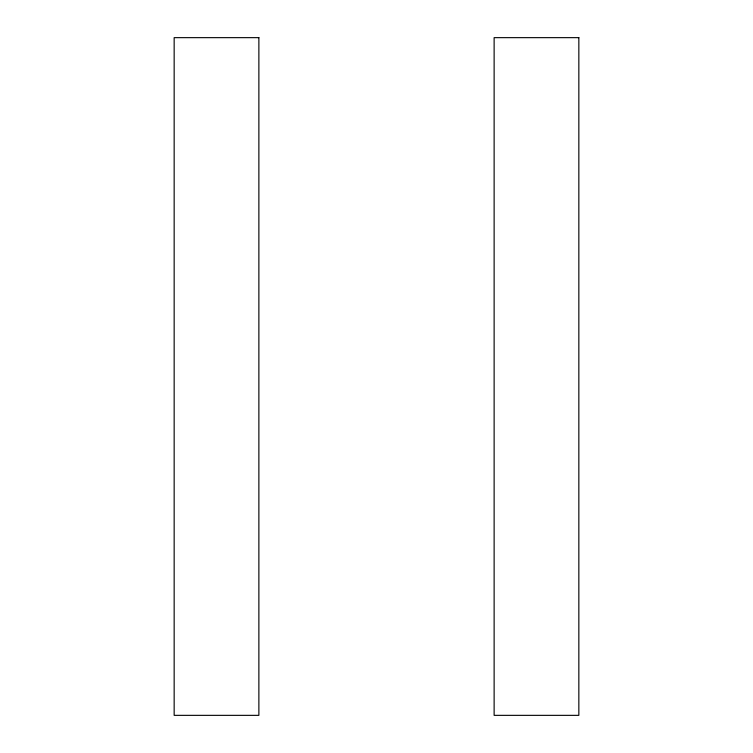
<?xml version="1.0" encoding="UTF-8"?>
<svg xmlns="http://www.w3.org/2000/svg" width="753" height="753" viewBox="0 0 753 753"><rect width="100%" height="100%" fill="white"/><g stroke="black" fill="none" stroke-linecap="round" stroke-linejoin="round"><path stroke-width="1.13" d="M258.872 37.65L174.159 37.65L174.159 715.35L258.872 715.35L258.872 37.65M578.841 37.65L494.128 37.65L494.128 715.35L578.841 715.35L578.841 37.65"/></g></svg>
